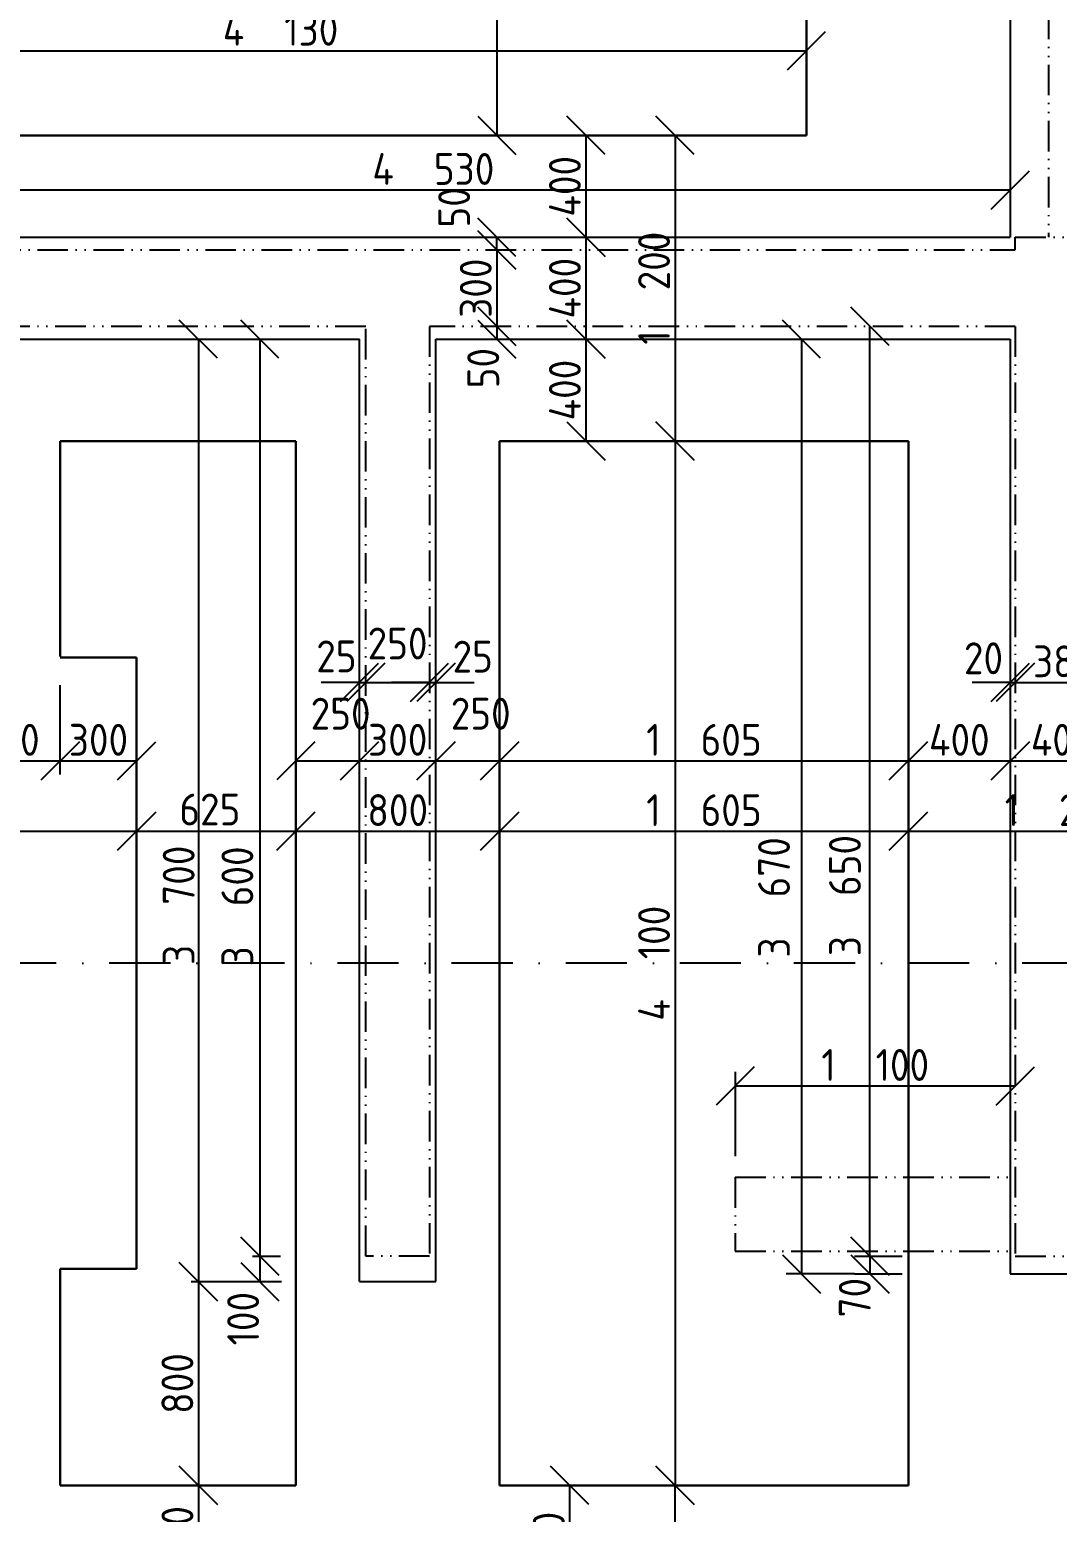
# Model space of a CAD drawing. Extents: x 4511820 to 5180432, y -1526536 to -944957.
# Drawn here: x 4990001 to 4994036, y -1487974 to -1482153 of the extents above; entities that cross this region are included whole.
import ezdxf

# ---------------------------------------------------------------- set-up
doc = ezdxf.new("R2010")
doc.units = 0
doc.header["$MEASUREMENT"] = 0
doc.linetypes.add('ACAD_ISO12W100', pattern=[22, 12, -3, 0.5, -3, 0.5, -3])
doc.linetypes.add('BODKOCIARKOVANA_3', pattern=[5.6, 3, -1.3, 0, -1.3])
doc.layers.get('0').update_dxf_attribs({"linetype": 'CONTINUOUS'})
doc.layers.get('Defpoints').update_dxf_attribs({"color": 61, "linetype": 'CONTINUOUS'})
for name, color, linetype in [('KÓTY', 4, 'CONTINUOUS'), ('MÚRY', 1, 'CONTINUOUS'), ('osi', 253, 'CONTINUOUS'), ('TENKÁ', 7, 'CONTINUOUS')]:
    doc.layers.add(name, color=color, linetype=linetype)
doc.styles.add('STYLE1', font='isocp.shx')
doc.dimstyles.new('STANDARD-50', dxfattribs={"dimtxt": 125, "dimasz": 150, "dimexe": 10, "dimexo": 200, "dimgap": 20, "dimtad": 1, "dimdsep": 46, "dimlunit": 6, "dimtxsty": 'STYLE1', "dimblk1": 'OBLIQUE', "dimblk2": 'OBLIQUE', "dimsah": 1, "dimcen": 2.5, "dimse1": 1, "dimse2": 1, "dimadec": 0, "dimazin": 0, "dimtfac": 1, "dimtmove": 1, "dimatfit": 3, "dimldrblk": 'OBLIQUE', "dimfxl": 1, "dimtolj": 1, "dimtzin": 0, "dimarcsym": 0})

# ---------------------------------------------------------------- blocks, each defined once
blk = doc.blocks.new('_OBLIQUE')
at = {"color": 0, "linetype": 'ByBlock'}
blk.add_line((-0.5, -0.5), (0.5, 0.5), dxfattribs=at)
blk = doc.blocks.new('*D43005')
at = {"layer": 'Defpoints', "color": 0}
for p in [(4993051, -1482236), (4988921, -1482568), (4993051, -1482568)]:
    blk.add_point(p, dxfattribs=at)
at = {"layer": 'KÓTY', "color": 0, "lineweight": -2}
blk.add_line((4988921, -1482236), (4993051, -1482236), dxfattribs=at)
at = {"layer": 'KÓTY', "color": 0, "linetype": 'ByBlock', "lineweight": -2, "xscale": 150, "yscale": 150, "zscale": 150, "rotation": 180}
blk.add_blockref('_OBLIQUE', (4988921, -1482236), dxfattribs=at)
at = {"layer": 'KÓTY', "color": 0, "linetype": 'ByBlock', "lineweight": -2, "xscale": 150, "yscale": 150, "zscale": 150}
blk.add_blockref('_OBLIQUE', (4993051, -1482236), dxfattribs=at)
at = {"layer": 'KÓTY', "color": 0, "insert": (4990986, -1482153.5), "char_height": 125, "attachment_point": 5, "style": 'STYLE1'}
blk.add_mtext('\\A1;4ﾠ130', dxfattribs=at)
blk = doc.blocks.new('*D43009')
at = {"layer": 'Defpoints', "color": 0}
for p in [(4990486, -1480398), (4990486, -1482568), (4991835, -1482568)]:
    blk.add_point(p, dxfattribs=at)
at = {"layer": 'KÓTY', "color": 0, "lineweight": -2}
blk.add_line((4991835, -1480398), (4991835, -1482568), dxfattribs=at)
at = {"layer": 'KÓTY', "color": 0, "linetype": 'ByBlock', "lineweight": -2, "xscale": 150, "yscale": 150, "zscale": 150}
for p, rotation in [((4991835, -1480398), 90), ((4991835, -1482568), 270)]:
    blk.add_blockref('_OBLIQUE', p, dxfattribs=dict(at, rotation=rotation))
at = {"layer": 'KÓTY', "color": 0, "insert": (4991752.5, -1481483), "char_height": 125, "attachment_point": 5, "rotation": 90, "style": 'STYLE1'}
blk.add_mtext('\\A1;2ﾠ170', dxfattribs=at)
blk = doc.blocks.new('*D43011')
at = {"layer": 'Defpoints', "color": 0}
for p in [(4992535, -1482568), (4992535, -1483768), (4992535, -1483768)]:
    blk.add_point(p, dxfattribs=at)
at = {"layer": 'KÓTY', "color": 0, "lineweight": -2}
blk.add_line((4992535, -1482568), (4992535, -1483768), dxfattribs=at)
at = {"layer": 'KÓTY', "color": 0, "linetype": 'ByBlock', "lineweight": -2, "xscale": 150, "yscale": 150, "zscale": 150}
for p, rotation in [((4992535, -1482568), 90), ((4992535, -1483768), 270)]:
    blk.add_blockref('_OBLIQUE', p, dxfattribs=dict(at, rotation=rotation))
at = {"layer": 'KÓTY', "color": 0, "insert": (4992452.457367, -1483168), "char_height": 125, "attachment_point": 5, "rotation": 90, "style": 'STYLE1'}
blk.add_mtext('\\A1;1ﾠ200', dxfattribs=at)
blk = doc.blocks.new('*D43012')
at = {"layer": 'Defpoints', "color": 0}
for p in [(4992185, -1482568), (4992185, -1482968), (4992185, -1482968)]:
    blk.add_point(p, dxfattribs=at)
at = {"layer": 'KÓTY', "color": 0, "lineweight": -2}
blk.add_line((4992185, -1482568), (4992185, -1482968), dxfattribs=at)
at = {"layer": 'KÓTY', "color": 0, "linetype": 'ByBlock', "lineweight": -2, "xscale": 150, "yscale": 150, "zscale": 150}
for p, rotation in [((4992185, -1482568), 90), ((4992185, -1482968), 270)]:
    blk.add_blockref('_OBLIQUE', p, dxfattribs=dict(at, rotation=rotation))
at = {"layer": 'KÓTY', "color": 0, "insert": (4992102.5, -1482768), "char_height": 125, "attachment_point": 5, "rotation": 90, "style": 'STYLE1'}
blk.add_mtext('\\A1;400', dxfattribs=at)
blk = doc.blocks.new('*D43013')
at = {"layer": 'Defpoints', "color": 0}
for p in [(4992185, -1482968), (4992185, -1483368), (4992185, -1483368)]:
    blk.add_point(p, dxfattribs=at)
at = {"layer": 'KÓTY', "color": 0, "lineweight": -2}
blk.add_line((4992185, -1482968), (4992185, -1483368), dxfattribs=at)
at = {"layer": 'KÓTY', "color": 0, "linetype": 'ByBlock', "lineweight": -2, "xscale": 150, "yscale": 150, "zscale": 150}
for p, rotation in [((4992185, -1482968), 90), ((4992185, -1483368), 270)]:
    blk.add_blockref('_OBLIQUE', p, dxfattribs=dict(at, rotation=rotation))
at = {"layer": 'KÓTY', "color": 0, "insert": (4992102.5, -1483168), "char_height": 125, "attachment_point": 5, "rotation": 90, "style": 'STYLE1'}
blk.add_mtext('\\A1;400', dxfattribs=at)
blk = doc.blocks.new('*D43014')
at = {"layer": 'Defpoints', "color": 0}
for p in [(4992185, -1483368), (4992185, -1483768), (4992185, -1483768)]:
    blk.add_point(p, dxfattribs=at)
at = {"layer": 'KÓTY', "color": 0, "lineweight": -2}
blk.add_line((4992185, -1483368), (4992185, -1483768), dxfattribs=at)
at = {"layer": 'KÓTY', "color": 0, "linetype": 'ByBlock', "lineweight": -2, "xscale": 150, "yscale": 150, "zscale": 150}
for p, rotation in [((4992185, -1483368), 90), ((4992185, -1483768), 270)]:
    blk.add_blockref('_OBLIQUE', p, dxfattribs=dict(at, rotation=rotation))
at = {"layer": 'KÓTY', "color": 0, "insert": (4992102.5, -1483568), "char_height": 125, "attachment_point": 5, "rotation": 90, "style": 'STYLE1'}
blk.add_mtext('\\A1;400', dxfattribs=at)
blk = doc.blocks.new('*D43015')
at = {"layer": 'Defpoints', "color": 0}
for p in [(4992185, -1483018), (4991835, -1483318), (4992185, -1483318)]:
    blk.add_point(p, dxfattribs=at)
at = {"layer": 'KÓTY', "color": 0, "lineweight": -2}
blk.add_line((4991835, -1483018), (4991835, -1483318), dxfattribs=at)
at = {"layer": 'KÓTY', "color": 0, "linetype": 'ByBlock', "lineweight": -2, "xscale": 150, "yscale": 150, "zscale": 150}
for p, rotation in [((4991835, -1483018), 90), ((4991835, -1483318), 270)]:
    blk.add_blockref('_OBLIQUE', p, dxfattribs=dict(at, rotation=rotation))
at = {"layer": 'KÓTY', "color": 0, "insert": (4991752.5, -1483168), "char_height": 125, "attachment_point": 5, "rotation": 90, "style": 'STYLE1'}
blk.add_mtext('\\A1;300', dxfattribs=at)
blk = doc.blocks.new('*D43016')
at = {"layer": 'Defpoints', "color": 0}
for p in [(4991835, -1482968), (4991835, -1482968), (4991835, -1483018)]:
    blk.add_point(p, dxfattribs=at)
at = {"layer": 'KÓTY', "color": 0, "lineweight": -2}
blk.add_line((4991835, -1483018), (4991835, -1482968), dxfattribs=at)
at = {"layer": 'KÓTY', "color": 0, "linetype": 'ByBlock', "lineweight": -2, "xscale": 150, "yscale": 150, "zscale": 150}
for p, rotation in [((4991835, -1482968), 90), ((4991835, -1483018), 270)]:
    blk.add_blockref('_OBLIQUE', p, dxfattribs=dict(at, rotation=rotation))
at = {"layer": 'KÓTY', "color": 0, "insert": (4991667.5, -1482851), "char_height": 125, "attachment_point": 5, "rotation": 90, "style": 'STYLE1'}
blk.add_mtext('\\A1;50', dxfattribs=at)
blk = doc.blocks.new('*D43017')
at = {"layer": 'Defpoints', "color": 0}
for p in [(4991835, -1483318), (4991835, -1483368), (4991835, -1483368)]:
    blk.add_point(p, dxfattribs=at)
at = {"layer": 'KÓTY', "color": 0, "lineweight": -2}
blk.add_line((4991835, -1483318), (4991835, -1483368), dxfattribs=at)
at = {"layer": 'KÓTY', "color": 0, "linetype": 'ByBlock', "lineweight": -2, "xscale": 150, "yscale": 150, "zscale": 150}
for p, rotation in [((4991835, -1483318), 90), ((4991835, -1483368), 270)]:
    blk.add_blockref('_OBLIQUE', p, dxfattribs=dict(at, rotation=rotation))
at = {"layer": 'KÓTY', "color": 0, "insert": (4991782, -1483482), "char_height": 125, "attachment_point": 5, "rotation": 90, "style": 'STYLE1'}
blk.add_mtext('\\A1;50', dxfattribs=at)
blk = doc.blocks.new('*D43018')
at = {"layer": 'Defpoints', "color": 0}
for p in [(4993451, -1483768), (4992535, -1487868), (4993451, -1487868)]:
    blk.add_point(p, dxfattribs=at)
at = {"layer": 'KÓTY', "color": 0, "lineweight": -2}
blk.add_line((4992535, -1483768), (4992535, -1487868), dxfattribs=at)
at = {"layer": 'KÓTY', "color": 0, "linetype": 'ByBlock', "lineweight": -2, "xscale": 150, "yscale": 150, "zscale": 150}
for p, rotation in [((4992535, -1483768), 90), ((4992535, -1487868), 270)]:
    blk.add_blockref('_OBLIQUE', p, dxfattribs=dict(at, rotation=rotation))
at = {"layer": 'KÓTY', "color": 0, "insert": (4992452.5, -1485818), "char_height": 125, "attachment_point": 5, "rotation": 90, "style": 'STYLE1'}
blk.add_mtext('\\A1;4ﾠ100', dxfattribs=at)
blk = doc.blocks.new('*D43019')
at = {"layer": 'Defpoints', "color": 0}
for p in [(4992535, -1487868), (4993051, -1487868), (4993051, -1490518)]:
    blk.add_point(p, dxfattribs=at)
at = {"layer": 'KÓTY', "color": 0, "lineweight": -2}
blk.add_line((4992535, -1490518), (4992535, -1487868), dxfattribs=at)
at = {"layer": 'KÓTY', "color": 0, "linetype": 'ByBlock', "lineweight": -2, "xscale": 150, "yscale": 150, "zscale": 150}
for p, rotation in [((4992535, -1487868), 90), ((4992535, -1490518), 270)]:
    blk.add_blockref('_OBLIQUE', p, dxfattribs=dict(at, rotation=rotation))
at = {"layer": 'KÓTY', "color": 0, "insert": (4992452.5, -1489193), "char_height": 125, "attachment_point": 5, "rotation": 90, "style": 'STYLE1'}
blk.add_mtext('\\A1;2ﾠ650', dxfattribs=at)
blk = doc.blocks.new('*D43020')
at = {"layer": 'Defpoints', "color": 0}
for p in [(4988621, -1484618), (4990421, -1484618), (4990421, -1485299.5)]:
    blk.add_point(p, dxfattribs=at)
at = {"layer": 'KÓTY', "color": 0, "lineweight": -2}
blk.add_line((4988621, -1485299.5), (4990421, -1485299.5), dxfattribs=at)
at = {"layer": 'KÓTY', "color": 0, "linetype": 'ByBlock', "lineweight": -2, "xscale": 150, "yscale": 150, "zscale": 150, "rotation": 180}
blk.add_blockref('_OBLIQUE', (4988621, -1485299.5), dxfattribs=at)
at = {"layer": 'KÓTY', "color": 0, "linetype": 'ByBlock', "lineweight": -2, "xscale": 150, "yscale": 150, "zscale": 150}
blk.add_blockref('_OBLIQUE', (4990421, -1485299.5), dxfattribs=at)
at = {"layer": 'KÓTY', "color": 0, "insert": (4989521, -1485217), "char_height": 125, "attachment_point": 5, "style": 'STYLE1'}
blk.add_mtext('\\A1;1ﾠ800', dxfattribs=at)
blk = doc.blocks.new('*D43032')
at = {"layer": 'Defpoints', "color": 0}
for p in [(4990121, -1484618), (4989721, -1485023.5), (4990121, -1485023.5)]:
    blk.add_point(p, dxfattribs=at)
at = {"layer": 'KÓTY', "color": 0, "lineweight": -2}
blk.add_line((4989721, -1485023.5), (4990121, -1485023.5), dxfattribs=at)
at = {"layer": 'KÓTY', "color": 0, "linetype": 'ByBlock', "lineweight": -2, "xscale": 150, "yscale": 150, "zscale": 150, "rotation": 180}
blk.add_blockref('_OBLIQUE', (4989721, -1485023.5), dxfattribs=at)
at = {"layer": 'KÓTY', "color": 0, "linetype": 'ByBlock', "lineweight": -2, "xscale": 150, "yscale": 150, "zscale": 150}
blk.add_blockref('_OBLIQUE', (4990121, -1485023.5), dxfattribs=at)
at = {"layer": 'KÓTY', "color": 0, "insert": (4989921, -1484941), "char_height": 125, "attachment_point": 5, "style": 'STYLE1'}
blk.add_mtext('\\A1;400', dxfattribs=at)
blk = doc.blocks.new('*D43033')
at = {"layer": 'Defpoints', "color": 0}
for p in [(4990121, -1485023.5), (4990421, -1485023.5), (4990421, -1485023.5)]:
    blk.add_point(p, dxfattribs=at)
at = {"layer": 'KÓTY', "color": 0, "lineweight": -2}
blk.add_line((4990121, -1485023.5), (4990421, -1485023.5), dxfattribs=at)
at = {"layer": 'KÓTY', "color": 0, "linetype": 'ByBlock', "lineweight": -2, "xscale": 150, "yscale": 150, "zscale": 150, "rotation": 180}
blk.add_blockref('_OBLIQUE', (4990121, -1485023.5), dxfattribs=at)
at = {"layer": 'KÓTY', "color": 0, "linetype": 'ByBlock', "lineweight": -2, "xscale": 150, "yscale": 150, "zscale": 150}
blk.add_blockref('_OBLIQUE', (4990421, -1485023.5), dxfattribs=at)
at = {"layer": 'KÓTY', "color": 0, "insert": (4990271, -1484941), "char_height": 125, "attachment_point": 5, "style": 'STYLE1'}
blk.add_mtext('\\A1;300', dxfattribs=at)
blk = doc.blocks.new('*D43037')
at = {"layer": 'Defpoints', "color": 0}
for p in [(4990421, -1485299.5), (4991046, -1485299.5), (4991046, -1485299.5)]:
    blk.add_point(p, dxfattribs=at)
at = {"layer": 'KÓTY', "color": 0, "lineweight": -2}
blk.add_line((4990421, -1485299.5), (4991046, -1485299.5), dxfattribs=at)
at = {"layer": 'KÓTY', "color": 0, "linetype": 'ByBlock', "lineweight": -2, "xscale": 150, "yscale": 150, "zscale": 150, "rotation": 180}
blk.add_blockref('_OBLIQUE', (4990421, -1485299.5), dxfattribs=at)
at = {"layer": 'KÓTY', "color": 0, "linetype": 'ByBlock', "lineweight": -2, "xscale": 150, "yscale": 150, "zscale": 150}
blk.add_blockref('_OBLIQUE', (4991046, -1485299.5), dxfattribs=at)
at = {"layer": 'KÓTY', "color": 0, "insert": (4990708.5, -1485214.5), "char_height": 125, "attachment_point": 5, "style": 'STYLE1'}
blk.add_mtext('\\A1;625', dxfattribs=at)
blk = doc.blocks.new('*D43038')
at = {"layer": 'Defpoints', "color": 0}
for p in [(4991046, -1485299.5), (4991846, -1485299.5), (4991846, -1485299.5)]:
    blk.add_point(p, dxfattribs=at)
at = {"layer": 'KÓTY', "color": 0, "lineweight": -2}
blk.add_line((4991046, -1485299.5), (4991846, -1485299.5), dxfattribs=at)
at = {"layer": 'KÓTY', "color": 0, "linetype": 'ByBlock', "lineweight": -2, "xscale": 150, "yscale": 150, "zscale": 150, "rotation": 180}
blk.add_blockref('_OBLIQUE', (4991046, -1485299.5), dxfattribs=at)
at = {"layer": 'KÓTY', "color": 0, "linetype": 'ByBlock', "lineweight": -2, "xscale": 150, "yscale": 150, "zscale": 150}
blk.add_blockref('_OBLIQUE', (4991846, -1485299.5), dxfattribs=at)
at = {"layer": 'KÓTY', "color": 0, "insert": (4991446, -1485217), "char_height": 125, "attachment_point": 5, "style": 'STYLE1'}
blk.add_mtext('\\A1;800', dxfattribs=at)
blk = doc.blocks.new('*D43039')
at = {"layer": 'Defpoints', "color": 0}
for p in [(4991846, -1485299.5), (4993451, -1485299.5), (4993451, -1485299.5)]:
    blk.add_point(p, dxfattribs=at)
at = {"layer": 'KÓTY', "color": 0, "lineweight": -2}
blk.add_line((4991846, -1485299.5), (4993451, -1485299.5), dxfattribs=at)
at = {"layer": 'KÓTY', "color": 0, "linetype": 'ByBlock', "lineweight": -2, "xscale": 150, "yscale": 150, "zscale": 150, "rotation": 180}
blk.add_blockref('_OBLIQUE', (4991846, -1485299.5), dxfattribs=at)
at = {"layer": 'KÓTY', "color": 0, "linetype": 'ByBlock', "lineweight": -2, "xscale": 150, "yscale": 150, "zscale": 150}
blk.add_blockref('_OBLIQUE', (4993451, -1485299.5), dxfattribs=at)
at = {"layer": 'KÓTY', "color": 0, "insert": (4992648.5, -1485217), "char_height": 125, "attachment_point": 5, "style": 'STYLE1'}
blk.add_mtext('\\A1;1ﾠ605', dxfattribs=at)
blk = doc.blocks.new('*D43040')
at = {"layer": 'Defpoints', "color": 0}
for p in [(4994651, -1485038), (4993451, -1485299.5), (4994651, -1485299.5)]:
    blk.add_point(p, dxfattribs=at)
at = {"layer": 'KÓTY', "color": 0, "lineweight": -2}
blk.add_line((4993451, -1485299.5), (4994651, -1485299.5), dxfattribs=at)
at = {"layer": 'KÓTY', "color": 0, "linetype": 'ByBlock', "lineweight": -2, "xscale": 150, "yscale": 150, "zscale": 150, "rotation": 180}
blk.add_blockref('_OBLIQUE', (4993451, -1485299.5), dxfattribs=at)
at = {"layer": 'KÓTY', "color": 0, "linetype": 'ByBlock', "lineweight": -2, "xscale": 150, "yscale": 150, "zscale": 150}
blk.add_blockref('_OBLIQUE', (4994651, -1485299.5), dxfattribs=at)
at = {"layer": 'KÓTY', "color": 0, "insert": (4994051, -1485217), "char_height": 125, "attachment_point": 5, "style": 'STYLE1'}
blk.add_mtext('\\A1;1ﾠ200', dxfattribs=at)
blk = doc.blocks.new('*D43042')
at = {"layer": 'Defpoints', "color": 0}
for p in [(4991296, -1485023.5), (4991046, -1485299.5), (4991296, -1485299.5)]:
    blk.add_point(p, dxfattribs=at)
at = {"layer": 'KÓTY', "color": 0, "lineweight": -2}
blk.add_line((4991046, -1485023.5), (4991296, -1485023.5), dxfattribs=at)
at = {"layer": 'KÓTY', "color": 0, "linetype": 'ByBlock', "lineweight": -2, "xscale": 150, "yscale": 150, "zscale": 150, "rotation": 180}
blk.add_blockref('_OBLIQUE', (4991046, -1485023.5), dxfattribs=at)
at = {"layer": 'KÓTY', "color": 0, "linetype": 'ByBlock', "lineweight": -2, "xscale": 150, "yscale": 150, "zscale": 150}
blk.add_blockref('_OBLIQUE', (4991296, -1485023.5), dxfattribs=at)
at = {"layer": 'KÓTY', "color": 0, "insert": (4991221.8, -1484838.5), "char_height": 125, "attachment_point": 5, "style": 'STYLE1'}
blk.add_mtext('\\A1;250', dxfattribs=at)
blk = doc.blocks.new('*D43043')
at = {"layer": 'Defpoints', "color": 0}
for p in [(4991596, -1485023.5), (4991596, -1485023.5), (4991296, -1485299.5)]:
    blk.add_point(p, dxfattribs=at)
at = {"layer": 'KÓTY', "color": 0, "lineweight": -2}
blk.add_line((4991296, -1485023.5), (4991596, -1485023.5), dxfattribs=at)
at = {"layer": 'KÓTY', "color": 0, "linetype": 'ByBlock', "lineweight": -2, "xscale": 150, "yscale": 150, "zscale": 150, "rotation": 180}
blk.add_blockref('_OBLIQUE', (4991296, -1485023.5), dxfattribs=at)
at = {"layer": 'KÓTY', "color": 0, "linetype": 'ByBlock', "lineweight": -2, "xscale": 150, "yscale": 150, "zscale": 150}
blk.add_blockref('_OBLIQUE', (4991596, -1485023.5), dxfattribs=at)
at = {"layer": 'KÓTY', "color": 0, "insert": (4991446, -1484941), "char_height": 125, "attachment_point": 5, "style": 'STYLE1'}
blk.add_mtext('\\A1;300', dxfattribs=at)
blk = doc.blocks.new('*D43044')
at = {"layer": 'Defpoints', "color": 0}
for p in [(4991596, -1485023.5), (4991846, -1485023.5), (4991846, -1485048.5)]:
    blk.add_point(p, dxfattribs=at)
at = {"layer": 'KÓTY', "color": 0, "lineweight": -2}
blk.add_line((4991596, -1485023.5), (4991846, -1485023.5), dxfattribs=at)
at = {"layer": 'KÓTY', "color": 0, "linetype": 'ByBlock', "lineweight": -2, "xscale": 150, "yscale": 150, "zscale": 150, "rotation": 180}
blk.add_blockref('_OBLIQUE', (4991596, -1485023.5), dxfattribs=at)
at = {"layer": 'KÓTY', "color": 0, "linetype": 'ByBlock', "lineweight": -2, "xscale": 150, "yscale": 150, "zscale": 150}
blk.add_blockref('_OBLIQUE', (4991846, -1485023.5), dxfattribs=at)
at = {"layer": 'KÓTY', "color": 0, "insert": (4991771.8, -1484838.5), "char_height": 125, "attachment_point": 5, "style": 'STYLE1'}
blk.add_mtext('\\A1;250', dxfattribs=at)
blk = doc.blocks.new('*D43045')
at = {"layer": 'Defpoints', "color": 0}
for p in [(4993451, -1485023.5), (4991846, -1485048.5), (4993451, -1485048.5)]:
    blk.add_point(p, dxfattribs=at)
at = {"layer": 'KÓTY', "color": 0, "lineweight": -2}
blk.add_line((4991846, -1485023.5), (4993451, -1485023.5), dxfattribs=at)
at = {"layer": 'KÓTY', "color": 0, "linetype": 'ByBlock', "lineweight": -2, "xscale": 150, "yscale": 150, "zscale": 150, "rotation": 180}
blk.add_blockref('_OBLIQUE', (4991846, -1485023.5), dxfattribs=at)
at = {"layer": 'KÓTY', "color": 0, "linetype": 'ByBlock', "lineweight": -2, "xscale": 150, "yscale": 150, "zscale": 150}
blk.add_blockref('_OBLIQUE', (4993451, -1485023.5), dxfattribs=at)
at = {"layer": 'KÓTY', "color": 0, "insert": (4992648.5, -1484941), "char_height": 125, "attachment_point": 5, "style": 'STYLE1'}
blk.add_mtext('\\A1;1ﾠ605', dxfattribs=at)
blk = doc.blocks.new('*D43046')
at = {"layer": 'Defpoints', "color": 0}
for p in [(4993851, -1485023.5), (4993451, -1485048.5), (4993851, -1485048.5)]:
    blk.add_point(p, dxfattribs=at)
at = {"layer": 'KÓTY', "color": 0, "lineweight": -2}
blk.add_line((4993451, -1485023.5), (4993851, -1485023.5), dxfattribs=at)
at = {"layer": 'KÓTY', "color": 0, "linetype": 'ByBlock', "lineweight": -2, "xscale": 150, "yscale": 150, "zscale": 150, "rotation": 180}
blk.add_blockref('_OBLIQUE', (4993451, -1485023.5), dxfattribs=at)
at = {"layer": 'KÓTY', "color": 0, "linetype": 'ByBlock', "lineweight": -2, "xscale": 150, "yscale": 150, "zscale": 150}
blk.add_blockref('_OBLIQUE', (4993851, -1485023.5), dxfattribs=at)
at = {"layer": 'KÓTY', "color": 0, "insert": (4993651, -1484941), "char_height": 125, "attachment_point": 5, "style": 'STYLE1'}
blk.add_mtext('\\A1;400', dxfattribs=at)
blk = doc.blocks.new('*D43047')
at = {"layer": 'Defpoints', "color": 0}
for p in [(4994251, -1485023.5), (4993851, -1485048.5), (4994251, -1485048.5)]:
    blk.add_point(p, dxfattribs=at)
at = {"layer": 'KÓTY', "color": 0, "lineweight": -2}
blk.add_line((4993851, -1485023.5), (4994251, -1485023.5), dxfattribs=at)
at = {"layer": 'KÓTY', "color": 0, "linetype": 'ByBlock', "lineweight": -2, "xscale": 150, "yscale": 150, "zscale": 150, "rotation": 180}
blk.add_blockref('_OBLIQUE', (4993851, -1485023.5), dxfattribs=at)
at = {"layer": 'KÓTY', "color": 0, "linetype": 'ByBlock', "lineweight": -2, "xscale": 150, "yscale": 150, "zscale": 150}
blk.add_blockref('_OBLIQUE', (4994251, -1485023.5), dxfattribs=at)
at = {"layer": 'KÓTY', "color": 0, "insert": (4994051, -1484941), "char_height": 125, "attachment_point": 5, "style": 'STYLE1'}
blk.add_mtext('\\A1;400', dxfattribs=at)
blk = doc.blocks.new('*D43049')
at = {"layer": 'Defpoints', "color": 0}
for p in [(4991321, -1484715.5), (4991296, -1485023.5), (4991321, -1485023.5)]:
    blk.add_point(p, dxfattribs=at)
at = {"layer": 'KÓTY', "color": 0, "lineweight": -2}
for p, q in [((4991296, -1484715.5), (4991146, -1484715.5)), ((4991296, -1484715.5), (4991321, -1484715.5)), ((4991321, -1484715.5), (4991471, -1484715.5))]:
    blk.add_line(p, q, dxfattribs=at)
at = {"layer": 'KÓTY', "color": 0, "linetype": 'ByBlock', "lineweight": -2, "xscale": 150, "yscale": 150, "zscale": 150}
blk.add_blockref('_OBLIQUE', (4991296, -1484715.5), dxfattribs=at)
at = {"layer": 'KÓTY', "color": 0, "linetype": 'ByBlock', "lineweight": -2, "xscale": 150, "yscale": 150, "zscale": 150, "rotation": 180}
blk.add_blockref('_OBLIQUE', (4991321, -1484715.5), dxfattribs=at)
at = {"layer": 'KÓTY', "color": 0, "insert": (4991205.5, -1484613.5), "char_height": 125, "attachment_point": 5, "style": 'STYLE1'}
blk.add_mtext('\\A1;25', dxfattribs=at)
blk = doc.blocks.new('*D43050')
at = {"layer": 'Defpoints', "color": 0}
for p in [(4991571, -1484715.5), (4991321, -1485023.5), (4991571, -1485023.5)]:
    blk.add_point(p, dxfattribs=at)
at = {"layer": 'KÓTY', "color": 0, "lineweight": -2}
blk.add_line((4991321, -1484715.5), (4991571, -1484715.5), dxfattribs=at)
at = {"layer": 'KÓTY', "color": 0, "linetype": 'ByBlock', "lineweight": -2, "xscale": 150, "yscale": 150, "zscale": 150, "rotation": 180}
blk.add_blockref('_OBLIQUE', (4991321, -1484715.5), dxfattribs=at)
at = {"layer": 'KÓTY', "color": 0, "linetype": 'ByBlock', "lineweight": -2, "xscale": 150, "yscale": 150, "zscale": 150}
blk.add_blockref('_OBLIQUE', (4991571, -1484715.5), dxfattribs=at)
at = {"layer": 'KÓTY', "color": 0, "insert": (4991445.5, -1484563), "char_height": 125, "attachment_point": 5, "style": 'STYLE1'}
blk.add_mtext('\\A1;250', dxfattribs=at)
blk = doc.blocks.new('*D43051')
at = {"layer": 'Defpoints', "color": 0}
for p in [(4991596, -1484715.5), (4991596, -1484715.5), (4991571, -1485023.5)]:
    blk.add_point(p, dxfattribs=at)
at = {"layer": 'KÓTY', "color": 0, "lineweight": -2}
for p, q in [((4991571, -1484715.5), (4991421, -1484715.5)), ((4991571, -1484715.5), (4991596, -1484715.5)), ((4991596, -1484715.5), (4991746, -1484715.5))]:
    blk.add_line(p, q, dxfattribs=at)
at = {"layer": 'KÓTY', "color": 0, "linetype": 'ByBlock', "lineweight": -2, "xscale": 150, "yscale": 150, "zscale": 150}
blk.add_blockref('_OBLIQUE', (4991571, -1484715.5), dxfattribs=at)
at = {"layer": 'KÓTY', "color": 0, "linetype": 'ByBlock', "lineweight": -2, "xscale": 150, "yscale": 150, "zscale": 150, "rotation": 180}
blk.add_blockref('_OBLIQUE', (4991596, -1484715.5), dxfattribs=at)
at = {"layer": 'KÓTY', "color": 0, "insert": (4991740.5, -1484614.5), "char_height": 125, "attachment_point": 5, "style": 'STYLE1'}
blk.add_mtext('\\A1;25', dxfattribs=at)
blk = doc.blocks.new('*D43054')
at = {"layer": 'Defpoints', "color": 0}
for p in [(4993851, -1484715.5), (4993871, -1484715.5), (4993871, -1484715.5)]:
    blk.add_point(p, dxfattribs=at)
at = {"layer": 'KÓTY', "color": 0, "lineweight": -2}
for p, q in [((4993851, -1484715.5), (4993701, -1484715.5)), ((4993851, -1484715.5), (4993871, -1484715.5)), ((4993871, -1484715.5), (4994021, -1484715.5))]:
    blk.add_line(p, q, dxfattribs=at)
at = {"layer": 'KÓTY', "color": 0, "linetype": 'ByBlock', "lineweight": -2, "xscale": 150, "yscale": 150, "zscale": 150}
blk.add_blockref('_OBLIQUE', (4993851, -1484715.5), dxfattribs=at)
at = {"layer": 'KÓTY', "color": 0, "linetype": 'ByBlock', "lineweight": -2, "xscale": 150, "yscale": 150, "zscale": 150, "rotation": 180}
blk.add_blockref('_OBLIQUE', (4993871, -1484715.5), dxfattribs=at)
at = {"layer": 'KÓTY', "color": 0, "insert": (4993746, -1484621), "char_height": 125, "attachment_point": 5, "style": 'STYLE1'}
blk.add_mtext('\\A1;20', dxfattribs=at)
blk = doc.blocks.new('*D43055')
at = {"layer": 'Defpoints', "color": 0}
for p in [(4993871, -1484715.5), (4994251, -1484715.5), (4994251, -1484715.5)]:
    blk.add_point(p, dxfattribs=at)
at = {"layer": 'KÓTY', "color": 0, "lineweight": -2}
blk.add_line((4993871, -1484715.5), (4994251, -1484715.5), dxfattribs=at)
at = {"layer": 'KÓTY', "color": 0, "linetype": 'ByBlock', "lineweight": -2, "xscale": 150, "yscale": 150, "zscale": 150, "rotation": 180}
blk.add_blockref('_OBLIQUE', (4993871, -1484715.5), dxfattribs=at)
at = {"layer": 'KÓTY', "color": 0, "linetype": 'ByBlock', "lineweight": -2, "xscale": 150, "yscale": 150, "zscale": 150}
blk.add_blockref('_OBLIQUE', (4994251, -1484715.5), dxfattribs=at)
at = {"layer": 'KÓTY', "color": 0, "insert": (4994061, -1484633), "char_height": 125, "attachment_point": 5, "style": 'STYLE1'}
blk.add_mtext('\\A1;380', dxfattribs=at)
blk = doc.blocks.new('*D43056')
at = {"layer": 'Defpoints', "color": 0}
for p in [(4991596, -1483368), (4990663.5, -1487068), (4991596, -1487068)]:
    blk.add_point(p, dxfattribs=at)
at = {"layer": 'KÓTY', "color": 0, "lineweight": -2}
blk.add_line((4990663.5, -1483368), (4990663.5, -1487068), dxfattribs=at)
at = {"layer": 'KÓTY', "color": 0, "linetype": 'ByBlock', "lineweight": -2, "xscale": 150, "yscale": 150, "zscale": 150}
for p, rotation in [((4990663.5, -1483368), 90), ((4990663.5, -1487068), 270)]:
    blk.add_blockref('_OBLIQUE', p, dxfattribs=dict(at, rotation=rotation))
at = {"layer": 'KÓTY', "color": 0, "insert": (4990586, -1485590.5), "char_height": 125, "attachment_point": 5, "rotation": 90, "style": 'STYLE1'}
blk.add_mtext('\\A1;3ﾠ700', dxfattribs=at)
blk = doc.blocks.new('*D43057')
at = {"layer": 'Defpoints', "color": 0}
for p in [(4991296, -1483368), (4990904.5, -1486968), (4991321, -1486968)]:
    blk.add_point(p, dxfattribs=at)
at = {"layer": 'KÓTY', "color": 0, "lineweight": -2}
blk.add_line((4990904.5, -1483368), (4990904.5, -1486968), dxfattribs=at)
at = {"layer": 'KÓTY', "color": 0, "linetype": 'ByBlock', "lineweight": -2, "xscale": 150, "yscale": 150, "zscale": 150}
for p, rotation in [((4990904.5, -1483368), 90), ((4990904.5, -1486968), 270)]:
    blk.add_blockref('_OBLIQUE', p, dxfattribs=dict(at, rotation=rotation))
at = {"layer": 'KÓTY', "color": 0, "insert": (4990816.457367, -1485595), "char_height": 125, "attachment_point": 5, "rotation": 90, "style": 'STYLE1'}
blk.add_mtext('\\A1;3ﾠ600', dxfattribs=at)
blk = doc.blocks.new('*D43058')
at = {"layer": 'Defpoints', "color": 0}
for p in [(4991321, -1486968), (4990904.5, -1487068), (4991321, -1487068)]:
    blk.add_point(p, dxfattribs=at)
at = {"layer": 'KÓTY', "color": 0, "lineweight": -2}
blk.add_line((4990904.5, -1486968), (4990904.5, -1487068), dxfattribs=at)
at = {"layer": 'KÓTY', "color": 0, "linetype": 'ByBlock', "lineweight": -2, "xscale": 150, "yscale": 150, "zscale": 150}
for p, rotation in [((4990904.5, -1486968), 90), ((4990904.5, -1487068), 270)]:
    blk.add_blockref('_OBLIQUE', p, dxfattribs=dict(at, rotation=rotation))
at = {"layer": 'KÓTY', "color": 0, "insert": (4990839, -1487213.5), "char_height": 125, "attachment_point": 5, "rotation": 90, "style": 'STYLE1'}
blk.add_mtext('\\A1;100', dxfattribs=at)
blk = doc.blocks.new('*D43059')
at = {"layer": 'Defpoints', "color": 0}
for p in [(4990663.5, -1487068), (4990663.5, -1487868), (4990663.5, -1487868)]:
    blk.add_point(p, dxfattribs=at)
at = {"layer": 'KÓTY', "color": 0, "lineweight": -2}
blk.add_line((4990663.5, -1487068), (4990663.5, -1487868), dxfattribs=at)
at = {"layer": 'KÓTY', "color": 0, "linetype": 'ByBlock', "lineweight": -2, "xscale": 150, "yscale": 150, "zscale": 150}
for p, rotation in [((4990663.5, -1487068), 90), ((4990663.5, -1487868), 270)]:
    blk.add_blockref('_OBLIQUE', p, dxfattribs=dict(at, rotation=rotation))
at = {"layer": 'KÓTY', "color": 0, "insert": (4990581, -1487468), "char_height": 125, "attachment_point": 5, "rotation": 90, "style": 'STYLE1'}
blk.add_mtext('\\A1;800', dxfattribs=at)
blk = doc.blocks.new('*D43060')
at = {"layer": 'Defpoints', "color": 0}
for p in [(4990663.5, -1487868), (4990663.5, -1488268), (4990663.5, -1488268)]:
    blk.add_point(p, dxfattribs=at)
at = {"layer": 'KÓTY', "color": 0, "lineweight": -2}
blk.add_line((4990663.5, -1487868), (4990663.5, -1488268), dxfattribs=at)
at = {"layer": 'KÓTY', "color": 0, "linetype": 'ByBlock', "lineweight": -2, "xscale": 150, "yscale": 150, "zscale": 150}
for p, rotation in [((4990663.5, -1487868), 90), ((4990663.5, -1488268), 270)]:
    blk.add_blockref('_OBLIQUE', p, dxfattribs=dict(at, rotation=rotation))
at = {"layer": 'KÓTY', "color": 0, "insert": (4990581, -1488068), "char_height": 125, "attachment_point": 5, "rotation": 90, "style": 'STYLE1'}
blk.add_mtext('\\A1;400', dxfattribs=at)
blk = doc.blocks.new('*D43067')
at = {"layer": 'Defpoints', "color": 0}
for p in [(4992121.5, -1487868), (4992161, -1487868), (4992161, -1488318)]:
    blk.add_point(p, dxfattribs=at)
at = {"layer": 'KÓTY', "color": 0, "lineweight": -2}
blk.add_line((4992121.5, -1488318), (4992121.5, -1487868), dxfattribs=at)
at = {"layer": 'KÓTY', "color": 0, "linetype": 'ByBlock', "lineweight": -2, "xscale": 150, "yscale": 150, "zscale": 150}
for p, rotation in [((4992121.5, -1487868), 90), ((4992121.5, -1488318), 270)]:
    blk.add_blockref('_OBLIQUE', p, dxfattribs=dict(at, rotation=rotation))
at = {"layer": 'KÓTY', "color": 0, "insert": (4992039, -1488093), "char_height": 125, "attachment_point": 5, "rotation": 90, "style": 'STYLE1'}
blk.add_mtext('\\A1;450', dxfattribs=at)
blk = doc.blocks.new('*D43087')
at = {"layer": 'Defpoints', "color": 0}
for p in [(4993851, -1482782.5), (4989321, -1482968), (4993851, -1482968)]:
    blk.add_point(p, dxfattribs=at)
at = {"layer": 'KÓTY', "color": 0, "lineweight": -2}
blk.add_line((4989321, -1482782.5), (4993851, -1482782.5), dxfattribs=at)
at = {"layer": 'KÓTY', "color": 0, "linetype": 'ByBlock', "lineweight": -2, "xscale": 150, "yscale": 150, "zscale": 150, "rotation": 180}
blk.add_blockref('_OBLIQUE', (4989321, -1482782.5), dxfattribs=at)
at = {"layer": 'KÓTY', "color": 0, "linetype": 'ByBlock', "lineweight": -2, "xscale": 150, "yscale": 150, "zscale": 150}
blk.add_blockref('_OBLIQUE', (4993851, -1482782.5), dxfattribs=at)
at = {"layer": 'KÓTY', "color": 0, "insert": (4991586, -1482700), "char_height": 125, "attachment_point": 5, "style": 'STYLE1'}
blk.add_mtext('\\A1;4ﾠ530', dxfattribs=at)
blk = doc.blocks.new('*D43088')
at = {"layer": 'Defpoints', "color": 0}
for p in [(4993851, -1483368), (4993031.5, -1487038), (4993851, -1487038)]:
    blk.add_point(p, dxfattribs=at)
at = {"layer": 'KÓTY', "color": 0, "lineweight": -2}
blk.add_line((4993031.5, -1483368), (4993031.5, -1487038), dxfattribs=at)
at = {"layer": 'KÓTY', "color": 0, "linetype": 'ByBlock', "lineweight": -2, "xscale": 150, "yscale": 150, "zscale": 150}
for p, rotation in [((4993031.5, -1483368), 90), ((4993031.5, -1487038), 270)]:
    blk.add_blockref('_OBLIQUE', p, dxfattribs=dict(at, rotation=rotation))
at = {"layer": 'KÓTY', "color": 0, "insert": (4992923.5, -1485559.5), "char_height": 125, "attachment_point": 5, "rotation": 90, "style": 'STYLE1'}
blk.add_mtext('\\A1;3ﾠ670', dxfattribs=at)
blk = doc.blocks.new('*D43089')
at = {"layer": 'Defpoints', "color": 0}
for p in [(4993300, -1483318), (4993871, -1483318), (4993871, -1486968)]:
    blk.add_point(p, dxfattribs=at)
at = {"layer": 'KÓTY', "color": 0, "lineweight": -2}
blk.add_line((4993300, -1486968), (4993300, -1483318), dxfattribs=at)
at = {"layer": 'KÓTY', "color": 0, "linetype": 'ByBlock', "lineweight": -2, "xscale": 150, "yscale": 150, "zscale": 150}
for p, rotation in [((4993300, -1483318), 90), ((4993300, -1486968), 270)]:
    blk.add_blockref('_OBLIQUE', p, dxfattribs=dict(at, rotation=rotation))
at = {"layer": 'KÓTY', "color": 0, "insert": (4993202, -1485552.5), "char_height": 125, "attachment_point": 5, "rotation": 90, "style": 'STYLE1'}
blk.add_mtext('\\A1;3ﾠ650', dxfattribs=at)
blk = doc.blocks.new('*D43090')
at = {"layer": 'Defpoints', "color": 0}
for p in [(4993871, -1486968), (4993300, -1487038), (4993871, -1487038)]:
    blk.add_point(p, dxfattribs=at)
at = {"layer": 'KÓTY', "color": 0, "lineweight": -2}
blk.add_line((4993300, -1486968), (4993300, -1487038), dxfattribs=at)
at = {"layer": 'KÓTY', "color": 0, "linetype": 'ByBlock', "lineweight": -2, "xscale": 150, "yscale": 150, "zscale": 150}
for p, rotation in [((4993300, -1486968), 90), ((4993300, -1487038), 270)]:
    blk.add_blockref('_OBLIQUE', p, dxfattribs=dict(at, rotation=rotation))
at = {"layer": 'KÓTY', "color": 0, "insert": (4993240.5, -1487131), "char_height": 125, "attachment_point": 5, "rotation": 90, "style": 'STYLE1'}
blk.add_mtext('\\A1;70', dxfattribs=at)
blk = doc.blocks.new('*D43532')
at = {"layer": 'Defpoints', "color": 0}
for p in [(4993871, -1486300), (4992771, -1486658), (4993871, -1486658)]:
    blk.add_point(p, dxfattribs=at)
at = {"layer": 'KÓTY', "color": 0, "lineweight": -2}
blk.add_line((4992771, -1486300), (4993871, -1486300), dxfattribs=at)
at = {"layer": 'KÓTY', "color": 0, "linetype": 'ByBlock', "lineweight": -2, "xscale": 150, "yscale": 150, "zscale": 150, "rotation": 180}
blk.add_blockref('_OBLIQUE', (4992771, -1486300), dxfattribs=at)
at = {"layer": 'KÓTY', "color": 0, "linetype": 'ByBlock', "lineweight": -2, "xscale": 150, "yscale": 150, "zscale": 150}
blk.add_blockref('_OBLIQUE', (4993871, -1486300), dxfattribs=at)
at = {"layer": 'KÓTY', "color": 0, "insert": (4993321, -1486217.5), "char_height": 125, "attachment_point": 5, "style": 'STYLE1'}
blk.add_mtext('\\A1;1ﾠ100', dxfattribs=at)
blk = doc.blocks.new('*D43567')
at = {"layer": 'Defpoints', "color": 0}
for p in [(4993901, -1466458), (4997241, -1466458), (4993901, -1485588)]:
    blk.add_point(p, dxfattribs=at)
at = {"layer": 'KÓTY', "color": 0, "lineweight": -2}
blk.add_line((4997241, -1485588), (4997241, -1466458), dxfattribs=at)
at = {"layer": 'KÓTY', "color": 0, "linetype": 'ByBlock', "lineweight": -2, "xscale": 150, "yscale": 150, "zscale": 150}
for p, rotation in [((4997241, -1466458), 90), ((4997241, -1485588), 270)]:
    blk.add_blockref('_OBLIQUE', p, dxfattribs=dict(at, rotation=rotation))
at = {"layer": 'KÓTY', "color": 0, "insert": (4997158.5, -1476023), "char_height": 125, "attachment_point": 5, "rotation": 90, "style": 'STYLE1'}
blk.add_mtext('\\A1;19ﾠ130', dxfattribs=at)

msp = doc.modelspace()

# ---------------------------------------------------------------- linework, layer by layer
at = {"layer": 'KÓTY'}
for p, q in [((4990121, -1485076.903), (4990121, -1484726.903)), ((4992771, -1486244), (4992771, -1486576)), ((4990876, -1486968), (4990986, -1486968)), ((4993239.5, -1486968), (4993427, -1486968)), ((4993239.5, -1487038), (4992971, -1487038)), ((4993239.5, -1487038), (4993427, -1487038)), ((4990635, -1487068), (4990990, -1487068))]:
    msp.add_line(p, q, dxfattribs=at)
at = {"layer": 'MÚRY', "linetype": 'Continuous', "lineweight": 30}
for p, q in [((4993051, -1464910.809), (4993051, -1482568)), ((4988921, -1482568), (4993051, -1482568)), ((4990121, -1483768), (4991046, -1483768)), ((4990121, -1484614.452), (4990121, -1483768)), ((4991046, -1487868), (4991046, -1483768)), ((4991846, -1487868), (4991846, -1483768)), ((4991846, -1483768), (4993451, -1483768)), ((4993451, -1483768), (4993451, -1487868)), ((4990121, -1484618), (4990421, -1484618)), ((4990421, -1487018), (4990421, -1484618)), ((4990121, -1487018), (4990421, -1487018)), ((4990121, -1487868), (4990121, -1487018)), ((4991046, -1487868), (4990121, -1487868)), ((4993451, -1487868), (4991846, -1487868))]:
    msp.add_line(p, q, dxfattribs=at)
at = {"layer": 'osi', "linetype": 'BODKOCIARKOVANA_3', "ltscale": 80}
msp.add_line((5043429.122, -1485818), (4978440.258, -1485818), dxfattribs=at)
at = {"layer": 'TENKÁ'}
for p, q in [((4993851, -1464910.809), (4993851, -1482968)), ((4989321, -1482968), (4993851, -1482968)), ((4989721, -1483368), (4991296, -1483368)), ((4991296, -1487068), (4991296, -1483368)), ((4991596, -1483368), (4993851, -1483368)), ((4991596, -1487068), (4991596, -1483368)), ((4993851, -1483368), (4993851, -1487038)), ((4993851, -1487038), (4994251, -1487038)), ((4991296, -1487068), (4991596, -1487068))]:
    msp.add_line(p, q, dxfattribs=at)
at = {"layer": 'TENKÁ', "color": 40, "linetype": 'ACAD_ISO12W100', "ltscale": 10}
for p, q in [((4994001, -1464910.809), (4994001, -1482968)), ((4993871, -1483018), (4993871, -1482968)), ((4993871, -1482968), (4994251, -1482968)), ((4989371, -1483018), (4993871, -1483018)), ((4991321, -1483318), (4989671, -1483318)), ((4991321, -1486968), (4991321, -1483318)), ((4993871, -1483318), (4991571, -1483318)), ((4991571, -1483318), (4991571, -1486968)), ((4993871, -1483318), (4993871, -1486968)), ((4992771, -1486658), (4993871, -1486658)), ((4992771, -1486658), (4992771, -1486948)), ((4991571, -1486968), (4991321, -1486968)), ((4992771, -1486948), (4993871, -1486948)), ((4993871, -1486968), (4994251, -1486968))]:
    msp.add_line(p, q, dxfattribs=at)

# ---------------------------------------------------------------- dimensions: what is measured, and where the dimension line sits
at = {"layer": 'KÓTY'}
for base, p1, p2, picture, middle in [((4997241, -1466458), (4993901, -1485588), (4993901, -1466458), '*D43567', (4997158.457, -1476023)), ((4991835, -1482568), (4990486, -1480398), (4990486, -1482568), '*D43009', (4991752.457, -1481483)), ((4992185, -1482968), (4992185, -1482568), (4992185, -1482968), '*D43012', (4992102.5, -1482768)), ((4992535, -1483768), (4992535, -1482568), (4992535, -1483768), '*D43011', (4992452.457, -1483168)), ((4992185, -1483368), (4992185, -1482968), (4992185, -1483368), '*D43013', (4992102.5, -1483168)), ((4991835, -1483318), (4992185, -1483018), (4992185, -1483318), '*D43015', (4991752.5, -1483168)), ((4992185, -1483768), (4992185, -1483368), (4992185, -1483768), '*D43014', (4992102.5, -1483568)), ((4992535, -1487868), (4993451, -1483768), (4993451, -1487868), '*D43018', (4992452.457, -1485818)), ((4990663.5, -1487868), (4990663.5, -1487068), (4990663.5, -1487868), '*D43059', (4990581, -1487468)), ((4990663.5, -1488268), (4990663.5, -1487868), (4990663.5, -1488268), '*D43060', (4990581, -1488068)), ((4992121.5, -1487868), (4992161, -1488318), (4992161, -1487868), '*D43067', (4992039, -1488093)), ((4992535, -1487868), (4993051, -1490518), (4993051, -1487868), '*D43019', (4992452.457, -1489193))]:
    dim = msp.add_linear_dim(base=base, p1=p1, p2=p2, angle=90, dimstyle='STANDARD-50', override={"dimtxsty": 'STYLE1', "dimldrblk": 'OBLIQUE'}, dxfattribs=at)
    dim.commit()
    dim.dimension.update_dxf_attribs({"geometry": picture, "text_midpoint": middle})
for base, p1, p2, picture, middle in [((4993051, -1482236), (4988921, -1482568), (4993051, -1482568), '*D43005', (4990986, -1482153.457)), ((4994251, -1484715.5), (4993871, -1484715.5), (4994251, -1484715.5), '*D43055', (4994061, -1484633)), ((4990421, -1485299.5), (4988621, -1484618), (4990421, -1484618), '*D43020', (4989521, -1485216.957)), ((4990121, -1485023.5), (4989721, -1485023.5), (4990121, -1484618), '*D43032', (4989921, -1484941)), ((4991296, -1485023.5), (4991046, -1485299.5), (4991296, -1485299.5), '*D43042', (4991221.75, -1484838.5)), ((4991846, -1485023.5), (4991596, -1485023.5), (4991846, -1485048.5), '*D43044', (4991771.75, -1484838.5)), ((4990421, -1485023.5), (4990121, -1485023.5), (4990421, -1485023.5), '*D43033', (4990271, -1484941)), ((4991596, -1485023.5), (4991296, -1485299.5), (4991596, -1485023.5), '*D43043', (4991446, -1484941)), ((4993451, -1485023.5), (4991846, -1485048.5), (4993451, -1485048.5), '*D43045', (4992648.5, -1484940.957)), ((4993851, -1485023.5), (4993451, -1485048.5), (4993851, -1485048.5), '*D43046', (4993651, -1484941)), ((4994251, -1485023.5), (4993851, -1485048.5), (4994251, -1485048.5), '*D43047', (4994051, -1484941)), ((4994651, -1485299.5), (4993451, -1485299.5), (4994651, -1485038), '*D43040', (4994051, -1485216.957)), ((4991846, -1485299.5), (4991046, -1485299.5), (4991846, -1485299.5), '*D43038', (4991446, -1485217)), ((4993451, -1485299.5), (4991846, -1485299.5), (4993451, -1485299.5), '*D43039', (4992648.5, -1485216.957)), ((4993871, -1486300), (4992771, -1486658), (4993871, -1486658), '*D43532', (4993321, -1486217.457))]:
    dim = msp.add_linear_dim(base=base, p1=p1, p2=p2, dimstyle='STANDARD-50', override={"dimtxsty": 'STYLE1', "dimldrblk": 'OBLIQUE'}, dxfattribs=at)
    dim.commit()
    dim.dimension.update_dxf_attribs({"geometry": picture, "text_midpoint": middle})
dim = msp.add_linear_dim(base=(4993851, -1482782.5), p1=(4989321, -1482968), p2=(4993851, -1482968), dimstyle='STANDARD-50', dxfattribs=at)
dim.commit()
dim.dimension.update_dxf_attribs({"geometry": '*D43087', "text_midpoint": (4991586, -1482699.957)})
for base, p1, p2, picture, middle in [((4991835, -1482968), (4991835, -1483018), (4991835, -1482968), '*D43016', (4991750, -1482851)), ((4991835, -1483368), (4991835, -1483318), (4991835, -1483368), '*D43017', (4991864.5, -1483482)), ((4993300, -1483318), (4993871, -1486968), (4993871, -1483318), '*D43089', (4993284.5, -1485552.5)), ((4990663.5, -1487068), (4991596, -1483368), (4991596, -1487068), '*D43056', (4990668.5, -1485590.5)), ((4990904.5, -1486968), (4991296, -1483368), (4991321, -1486968), '*D43057', (4990899, -1485595)), ((4993031.5, -1487038), (4993851, -1483368), (4993851, -1487038), '*D43088', (4993006, -1485559.5)), ((4990904.5, -1487068), (4991321, -1486968), (4991321, -1487068), '*D43058', (4990921.5, -1487213.5)), ((4993300, -1487038), (4993871, -1486968), (4993871, -1487038), '*D43090', (4993323, -1487131))]:
    dim = msp.add_linear_dim(base=base, p1=p1, p2=p2, angle=90, dimstyle='STANDARD-50', override={"dimtxsty": 'STYLE1', "dimldrblk": 'OBLIQUE'}, dxfattribs=at)
    dim.commit()
    dim.dimension.update_dxf_attribs({"geometry": picture, "text_midpoint": middle, "dimtype": 160})
for base, p1, p2, picture, middle in [((4991571, -1484715.5), (4991321, -1485023.5), (4991571, -1485023.5), '*D43050', (4991445.5, -1484645.5)), ((4991321, -1484715.5), (4991296, -1485023.5), (4991321, -1485023.5), '*D43049', (4991205.5, -1484696)), ((4991596, -1484715.5), (4991571, -1485023.5), (4991596, -1484715.5), '*D43051', (4991740.5, -1484697)), ((4993871, -1484715.5), (4993851, -1484715.5), (4993871, -1484715.5), '*D43054', (4993746, -1484703.5)), ((4991046, -1485299.5), (4990421, -1485299.5), (4991046, -1485299.5), '*D43037', (4990708.5, -1485297))]:
    dim = msp.add_linear_dim(base=base, p1=p1, p2=p2, dimstyle='STANDARD-50', override={"dimtxsty": 'STYLE1', "dimldrblk": 'OBLIQUE'}, dxfattribs=at)
    dim.commit()
    dim.dimension.update_dxf_attribs({"geometry": picture, "text_midpoint": middle, "dimtype": 160})

doc.saveas('drawing.dxf')
